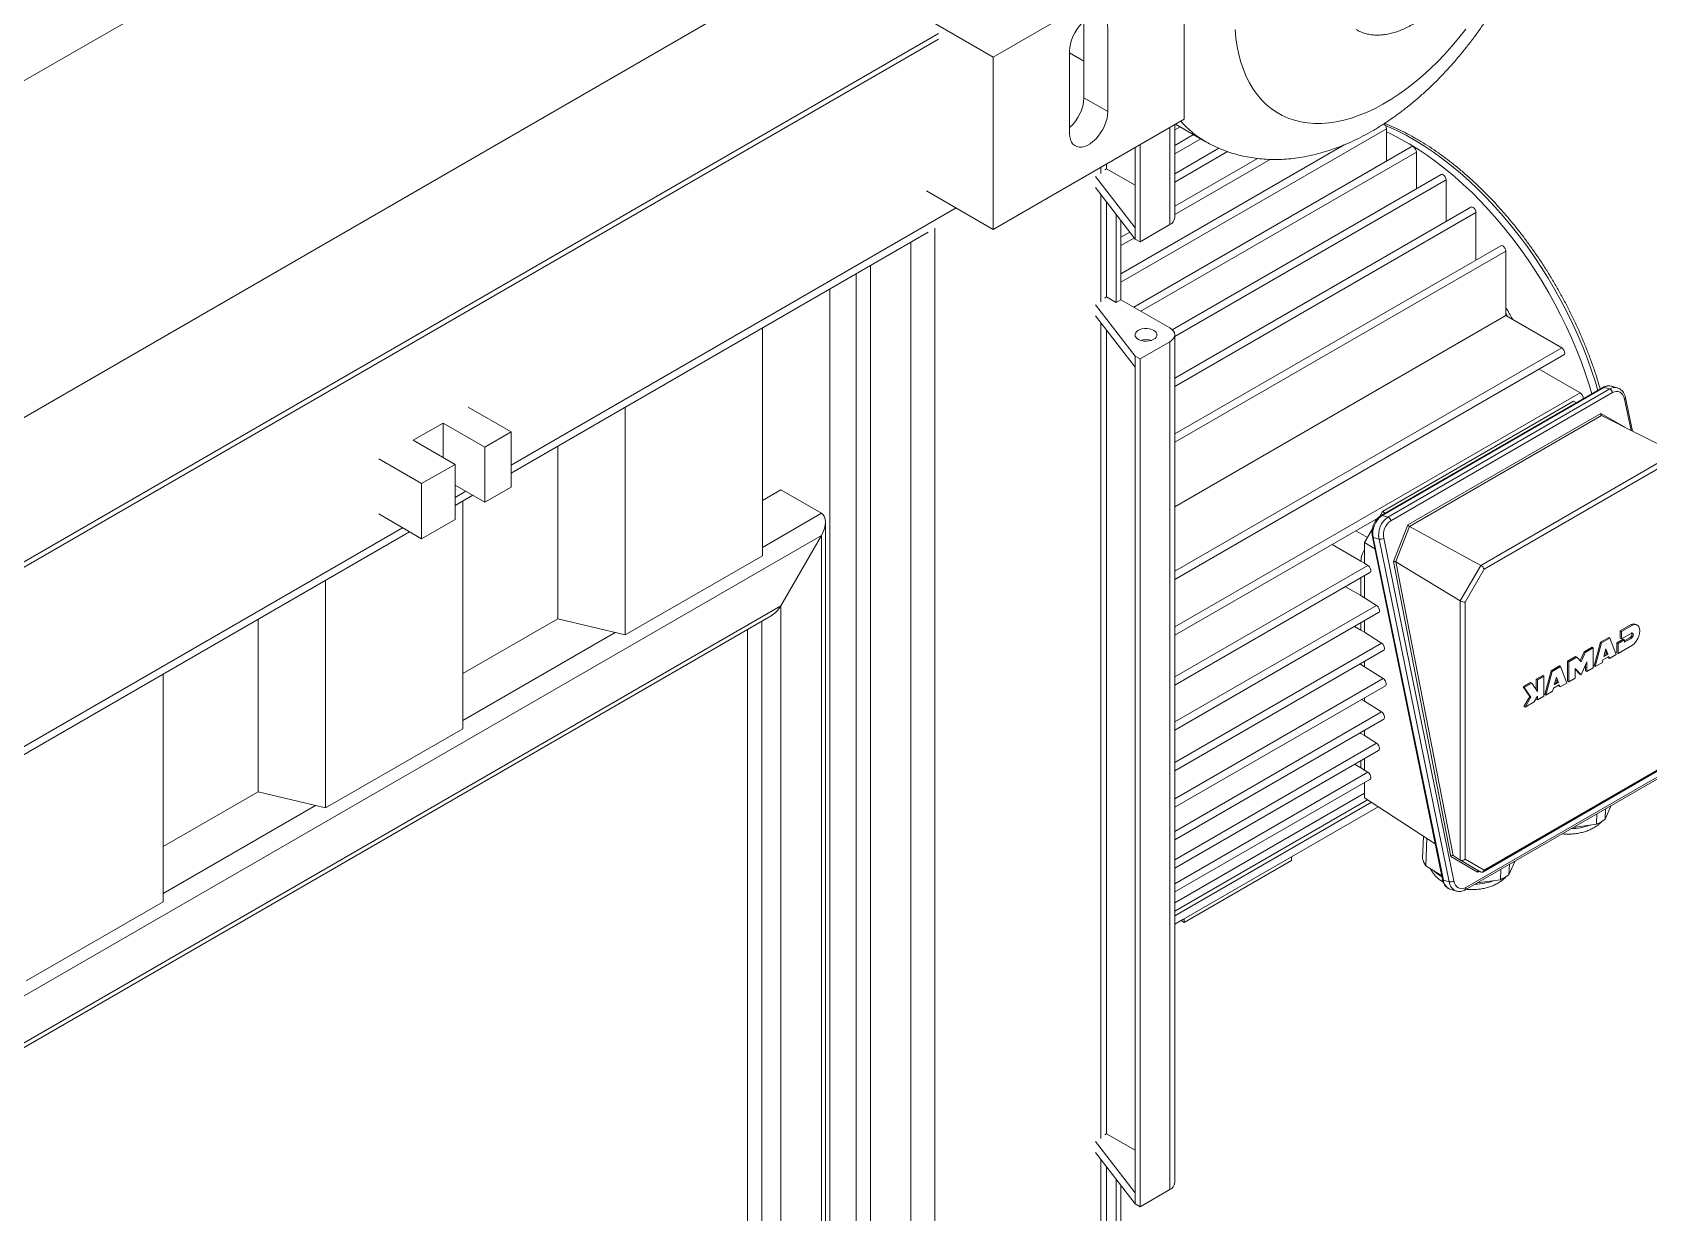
# Model space of a CAD drawing. Header units: millimetres. Extents: x 26816 to 90584, y 11074 to 56542.
# Drawn here: x 48045 to 49002, y 36233 to 36932 of the extents above; entities that cross this region are included whole.
import ezdxf

# ---------------------------------------------------------------- set-up
doc = ezdxf.new("R2010")
doc.units = ezdxf.units.MM
doc.layers.add('MAU_CAM', color=30, linetype='Continuous')
doc.layers.add('MAU_DO', color=1, linetype='Continuous')

msp = doc.modelspace()

# ---------------------------------------------------------------- linework, layer by layer
at = {"layer": 'MAU_CAM', "linetype": 'Continuous', "lineweight": 0}
for p, q in [((48846.96, 36874.93), (48689.63, 36784.1)), ((48724.61, 36876.08), (48721.55, 36874.31)), ((48721.9, 36877.64), (48739.59, 36867.43)), ((48846.96, 36874.93), (48846.96, 36855.82)), ((48821.97, 36865.43), (48689.63, 36789.03)), ((48861.62, 36864.28), (48697.15, 36769.33)), ((48732.62, 36871.45), (48721.55, 36865.06)), ((48736.89, 36868.99), (48721.55, 36860.13)), ((48747.71, 36863.38), (48721.55, 36848.28)), ((48864.64, 36861.09), (48701.42, 36766.87)), ((48752.79, 36861.39), (48721.55, 36843.35)), ((48770.51, 36857.33), (48721.55, 36829.06)), ((48778.05, 36856.75), (48721.55, 36824.13)), ((48864.64, 36861.09), (48864.64, 36839.38)), ((48879.3, 36847.84), (48720.04, 36755.91)), ((48882.31, 36844.66), (48721.55, 36751.85)), ((48882.31, 36844.66), (48882.31, 36820.03)), ((48896.97, 36828.49), (48721.55, 36727.22)), ((48899.99, 36825.31), (48721.55, 36722.3)), ((48899.99, 36825.31), (48899.99, 36797.21)), ((48694.94, 36813.7), (48689.63, 36810.64)), ((48697.58, 36810.3), (48689.63, 36805.71)), ((48914.65, 36805.67), (48721.55, 36694.2)), ((48917.67, 36802.49), (48721.55, 36689.27)), ((48917.67, 36802.49), (48917.67, 36764.26)), ((48917.67, 36764.26), (48721.55, 36651.04)), ((48917.67, 36765.69), (48918.9, 36763.55)), ((48917.67, 36764.26), (48950.77, 36745.15)), ((48950.77, 36745.15), (48721.55, 36612.83)), ((48721.55, 36607.9), (48952.02, 36740.95)), ((48937.36, 36732.48), (48961.7, 36718.43)), ((48975.15, 36721.64), (48843.73, 36645.77)), ((48975.78, 36721.7), (48844.36, 36645.83)), ((48847.78, 36644.91), (48979.2, 36720.78)), ((48979.2, 36720.78), (48975.78, 36721.7)), ((48983.62, 36721.5), (48980.2, 36722.41)), ((48983.62, 36721.5), (48983.81, 36721.44)), ((48961.7, 36718.43), (48721.55, 36579.8)), ((48957.71, 36713.51), (48844.53, 36648.18)), ((48980.93, 36718.63), (48849.51, 36642.76)), ((48957.71, 36713.51), (48959.49, 36712.6)), ((48991.85, 36696.19), (48988.05, 36714.74)), ((48992.68, 36695.77), (48988.64, 36715.51)), ((48859.57, 36640.25), (48973.92, 36706.26)), ((48860.57, 36639.4), (48974.34, 36705.07)), ((48973.92, 36706.26), (48988.54, 36698.03)), ((48974.39, 36705.04), (49018.11, 36682.87)), ((48988.54, 36698.03), (48988.58, 36697.85)), ((48902.79, 36616.29), (49018.11, 36682.87)), ((49019.01, 36680.05), (48904.86, 36614.15)), ((48721.55, 36574.87), (48841.9, 36644.35)), ((48844.53, 36648.18), (48842.75, 36645.09)), ((48847.78, 36644.91), (48844.36, 36645.83)), ((48844.53, 36648.18), (48846.26, 36647.23)), ((48828.85, 36636.82), (48835.69, 36632.87)), ((48838.58, 36637.87), (48833.93, 36629.8)), ((48851.05, 36618.66), (48859.57, 36640.25)), ((48860.63, 36639.37), (48852.4, 36618.54)), ((48860.63, 36639.37), (48902.79, 36616.29)), ((48814.71, 36628.65), (48831.82, 36618.77)), ((48833.93, 36629.8), (48833.93, 36617.54)), ((48833.93, 36629.8), (48840.03, 36626.09)), ((48838.58, 36633.22), (48880.11, 36430.26)), ((48842.54, 36631.89), (48839.12, 36632.8)), ((48839.12, 36632.8), (48880.65, 36429.84)), ((48884.07, 36428.93), (48842.54, 36631.89)), ((48845.32, 36632.34), (48886.85, 36429.38)), ((48835.93, 36616.27), (48721.55, 36550.24)), ((48831.82, 36618.77), (48833.93, 36617.54)), ((48833.93, 36617.54), (48835.93, 36616.27)), ((48885.07, 36443.89), (48851.05, 36618.66)), ((48852.54, 36618.48), (48890.67, 36595.29)), ((48852.54, 36618.48), (48886.42, 36444.46)), ((48890.67, 36595.29), (48902.79, 36616.29)), ((48721.55, 36545.32), (48837.12, 36612.04)), ((48831.82, 36608.98), (48831.82, 36598.36)), ((48833.93, 36610.19), (48833.93, 36597.12)), ((48904.86, 36614.15), (48893.56, 36594.58)), ((48822.63, 36603.67), (48831.82, 36598.36)), ((48831.82, 36598.36), (48833.93, 36597.12)), ((48833.93, 36597.12), (48841.09, 36592.61)), ((48890.67, 36441.71), (48890.67, 36595.29)), ((48841.09, 36592.61), (48721.55, 36523.6)), ((48721.55, 36518.67), (48842.28, 36588.37)), ((48893.56, 36594.58), (48893.56, 36442.35)), ((48828.02, 36580.14), (48831.82, 36577.94)), ((48831.82, 36582.33), (48831.82, 36577.94)), ((48831.82, 36577.94), (48833.93, 36576.71)), ((48833.93, 36583.55), (48833.93, 36576.71)), ((48833.93, 36576.71), (48844.09, 36570.3)), ((48991.98, 36581.32), (48985.44, 36577.55)), ((48985.44, 36577.55), (48985.44, 36573.1)), ((48985.44, 36577.55), (48986.15, 36577.14)), ((48992.69, 36580.91), (48986.15, 36577.14)), ((48986.15, 36577.14), (48986.15, 36572.69)), ((48991.98, 36581.32), (48992.69, 36580.91)), ((48995.52, 36580.87), (48994.82, 36581.28)), ((48844.09, 36570.3), (48721.55, 36499.56)), ((48968.8, 36567.94), (48964.03, 36565.18)), ((48969.51, 36567.53), (48964.74, 36564.78)), ((48968.8, 36567.94), (48969.51, 36567.53)), ((48969.51, 36555.67), (48969.51, 36567.53)), ((48973.7, 36570.77), (48969.96, 36556.75)), ((48974.41, 36570.36), (48970.67, 36556.34)), ((48978.62, 36573.61), (48973.7, 36570.77)), ((48973.7, 36570.77), (48974.41, 36570.36)), ((48979.33, 36573.2), (48974.41, 36570.36)), ((48975.64, 36562.34), (48976.87, 36566.92)), ((48976.87, 36566.92), (48978.09, 36563.75)), ((48978.62, 36573.61), (48979.33, 36573.2)), ((48983.06, 36563.5), (48979.33, 36573.2)), ((48987.29, 36572.68), (48983.52, 36570.51)), ((48983.52, 36570.51), (48983.52, 36564.58)), ((48983.52, 36570.51), (48984.23, 36570.1)), ((48988, 36572.27), (48984.23, 36570.1)), ((48984.23, 36570.1), (48984.23, 36564.17)), ((48984.23, 36564.17), (48992.69, 36569.05)), ((48985.44, 36573.1), (48986.15, 36572.69)), ((48986.15, 36572.69), (48991.84, 36575.98)), ((48987.29, 36572.68), (48988, 36572.27)), ((48991.14, 36573.42), (48988, 36571.61)), ((48991.84, 36573.01), (48988, 36570.79)), ((48988, 36570.79), (48988, 36572.27)), ((48991.14, 36573.42), (48991.84, 36573.01)), ((48721.55, 36494.63), (48845.29, 36566.06)), ((48831.17, 36557.91), (48831.82, 36557.53)), ((48831.82, 36558.29), (48831.82, 36557.53)), ((48831.82, 36557.53), (48833.93, 36556.29)), ((48833.93, 36559.5), (48833.93, 36556.29)), ((48959.04, 36562.3), (48954.27, 36559.55)), ((48954.27, 36559.55), (48954.27, 36547.69)), ((48954.27, 36559.55), (48954.97, 36559.14)), ((48959.74, 36561.89), (48954.97, 36559.14)), ((48954.97, 36559.14), (48954.97, 36547.28)), ((48959.04, 36562.3), (48959.74, 36561.89)), ((48962.24, 36559.22), (48959.74, 36561.89)), ((48964.03, 36565.18), (48961.64, 36559.86)), ((48964.74, 36564.78), (48962.24, 36559.22)), ((48962.24, 36551.47), (48965.66, 36559.09)), ((48964.03, 36565.18), (48964.74, 36564.78)), ((48964.95, 36557.51), (48964.95, 36553.86)), ((48965.66, 36559.09), (48965.66, 36553.45)), ((48970.67, 36556.34), (48974.66, 36558.64)), ((48974.66, 36558.64), (48975.13, 36560.39)), ((48975.13, 36560.39), (48978.61, 36562.4)), ((48978.09, 36563.75), (48975.64, 36562.34)), ((48977.38, 36564.16), (48975.9, 36563.3)), ((48976.64, 36566.08), (48977.38, 36564.16)), ((48977.38, 36564.16), (48978.09, 36563.75)), ((48978.16, 36562.14), (48978.37, 36561.6)), ((48978.37, 36561.6), (48979.07, 36561.19)), ((48978.61, 36562.4), (48979.07, 36561.19)), ((48979.07, 36561.19), (48983.06, 36563.5)), ((48983.52, 36564.58), (48984.23, 36564.17)), ((48845.08, 36549.27), (48721.55, 36477.95)), ((48833.93, 36556.29), (48845.08, 36549.27)), ((48939.55, 36551.05), (48935.7, 36548.83)), ((48935.7, 36548.83), (48935.7, 36542.64)), ((48935.7, 36548.83), (48936.41, 36548.42)), ((48940.26, 36550.64), (48936.41, 36548.42)), ((48936.41, 36548.42), (48936.41, 36541.64)), ((48939.55, 36551.05), (48940.26, 36550.64)), ((48940.26, 36538.78), (48940.26, 36550.64)), ((48944.45, 36553.88), (48940.71, 36539.86)), ((48945.16, 36553.47), (48941.42, 36539.45)), ((48949.37, 36556.72), (48944.45, 36553.88)), ((48944.45, 36553.88), (48945.16, 36553.47)), ((48950.07, 36556.31), (48945.16, 36553.47)), ((48946.39, 36545.45), (48947.61, 36550.04)), ((48948.13, 36547.27), (48946.65, 36546.42)), ((48947.39, 36549.19), (48948.13, 36547.27)), ((48947.61, 36550.04), (48948.84, 36546.86)), ((48948.13, 36547.27), (48948.84, 36546.86)), ((48949.37, 36556.72), (48950.07, 36556.31)), ((48953.81, 36546.61), (48950.07, 36556.31)), ((48954.27, 36547.69), (48954.97, 36547.28)), ((48954.97, 36547.28), (48958.82, 36549.5)), ((48958.82, 36555.14), (48962.24, 36551.47)), ((48958.82, 36549.5), (48958.82, 36555.14)), ((48958.82, 36554.79), (48961.53, 36551.88)), ((48961.53, 36551.88), (48962.24, 36551.47)), ((48964.95, 36553.86), (48965.66, 36553.45)), ((48965.66, 36553.45), (48969.51, 36555.67)), ((48969.96, 36556.75), (48970.67, 36556.34)), ((48721.55, 36473.02), (48846.28, 36545.03)), ((48833.93, 36537.9), (48833.93, 36535.88)), ((48932.31, 36546.87), (48927.87, 36544.31)), ((48927.87, 36544.31), (48931.8, 36538.72)), ((48927.87, 36544.31), (48928.58, 36543.9)), ((48931.8, 36538.72), (48928.34, 36532.72)), ((48933.02, 36546.46), (48928.58, 36543.9)), ((48928.58, 36543.9), (48932.51, 36538.31)), ((48932.51, 36538.31), (48929.04, 36532.31)), ((48931.8, 36538.72), (48932.51, 36538.31)), ((48932.31, 36546.87), (48933.02, 36546.46)), ((48936.41, 36541.64), (48933.02, 36546.46)), ((48934.48, 36535.45), (48936.41, 36538.79)), ((48936.41, 36538.79), (48936.41, 36536.56)), ((48936.41, 36536.56), (48940.26, 36538.78)), ((48940.71, 36539.86), (48941.42, 36539.45)), ((48941.42, 36539.45), (48945.41, 36541.76)), ((48945.41, 36541.76), (48945.87, 36543.51)), ((48945.87, 36543.51), (48949.36, 36545.52)), ((48948.84, 36546.86), (48946.39, 36545.45)), ((48948.91, 36545.26), (48949.11, 36544.71)), ((48949.11, 36544.71), (48949.82, 36544.31)), ((48949.36, 36545.52), (48949.82, 36544.31)), ((48949.82, 36544.31), (48953.81, 36546.61)), ((48844.09, 36529.47), (48721.55, 36458.73)), ((48832.2, 36536.9), (48833.93, 36535.88)), ((48833.93, 36535.88), (48844.09, 36529.47)), ((48928.34, 36532.72), (48929.04, 36532.31)), ((48929.04, 36532.31), (48934.48, 36535.45)), ((48935.7, 36537.56), (48935.7, 36536.97)), ((48935.7, 36536.97), (48936.41, 36536.56)), ((48721.55, 36453.8), (48845.29, 36525.24)), ((48833.93, 36518.68), (48833.93, 36515.47)), ((48841.09, 36510.96), (48721.55, 36441.95)), ((48831.17, 36517.08), (48831.82, 36516.7)), ((48831.82, 36517.46), (48831.82, 36516.7)), ((48831.82, 36516.7), (48833.93, 36515.47)), ((48833.93, 36515.47), (48841.09, 36510.96)), ((48721.55, 36437.02), (48842.28, 36506.72)), ((48831.82, 36500.68), (48831.82, 36496.29)), ((48833.93, 36501.89), (48833.93, 36495.05)), ((48893.6, 36424.12), (49025.02, 36499.99)), ((48893.97, 36425.49), (49025.39, 36501.35)), ((48904.03, 36434.67), (49019.01, 36501.05)), ((48904.86, 36435.83), (49019.01, 36501.73)), ((48835.93, 36493.79), (48721.55, 36427.76)), ((48828.02, 36498.48), (48831.82, 36496.29)), ((48831.82, 36496.29), (48833.93, 36495.05)), ((48833.93, 36495.05), (48835.93, 36493.79)), ((48721.55, 36422.83), (48837.12, 36489.55)), ((48833.93, 36481.36), (48721.55, 36416.49)), ((48833.84, 36487.66), (48833.88, 36487.64)), ((48833.86, 36487.65), (48833.93, 36487.61)), ((48833.93, 36487.71), (48833.93, 36478.7)), ((48721.55, 36411.56), (48835.77, 36477.5)), ((48838.1, 36475.98), (48721.55, 36408.69)), ((48721.55, 36403.76), (48842.11, 36473.36)), ((48790.74, 36443.7), (48842.12, 36473.36)), ((48833.93, 36478.7), (48875.78, 36451.42)), ((48976.43, 36465.9), (48980.11, 36474.06)), ((48976.67, 36472.08), (48976.43, 36465.9)), ((48957.66, 36461.1), (48971.35, 36462.97)), ((48971.35, 36462.97), (48971.59, 36469.14)), ((48868.35, 36442.58), (48868.87, 36455.93)), ((48870.84, 36454.64), (48870.21, 36438.35)), ((48790.74, 36441.54), (48790.74, 36443.71)), ((48900.81, 36434.57), (48885.07, 36443.89)), ((48886.54, 36444.4), (48890.67, 36441.71)), ((48893.56, 36442.35), (48904.86, 36435.83)), ((48727.1, 36404.8), (48790.74, 36441.54)), ((48870.21, 36438.35), (48879.67, 36432.41)), ((48890.73, 36441.68), (48902.86, 36434.67)), ((48901.92, 36435.21), (48900.81, 36434.57)), ((48914.43, 36430.11), (48914.67, 36436.28)), ((48919.51, 36433.04), (48923.19, 36441.2)), ((48919.75, 36439.22), (48919.51, 36433.04)), ((48884.07, 36428.93), (48880.65, 36429.84)), ((48885.14, 36424.26), (48888.55, 36423.35)), ((48888.55, 36423.35), (48888.35, 36423.4)), ((48900.74, 36428.24), (48914.43, 36430.11)), ((48721.55, 36403.76), (48726.23, 36406.46)), ((48727.1, 36404.8), (48725.23, 36405.88)), ((48726.31, 36406.51), (48726.23, 36406.46)), ((48727.1, 36406.97), (48727.1, 36404.8))]:
    msp.add_line(p, q, dxfattribs=at)
at = {"layer": 'MAU_CAM', "linetype": 'Continuous', "lineweight": 0, "flags": 128}
for points in [[(48757.22, 36933.62), (48757.72, 36928.5), (48758.46, 36923.57), (48759.45, 36918.83), (48760.67, 36914.29), (48762.14, 36909.98), (48763.84, 36905.89), (48765.77, 36902.05), (48767.92, 36898.46), (48770.29, 36895.14), (48772.87, 36892.09), (48775.65, 36889.32), (48778.64, 36886.84), (48781.8, 36884.65), (48785.15, 36882.77), (48788.67, 36881.2), (48792.35, 36879.93), (48796.17, 36878.98), (48800.14, 36878.35), (48804.23, 36878.04), (48808.44, 36878.05), (48812.76, 36878.38), (48817.17, 36879.03), (48821.66, 36880), (48826.21, 36881.28), (48830.83, 36882.88), (48835.48, 36884.78), (48840.16, 36886.98), (48844.86, 36889.48), (48849.57, 36892.26), (48854.26, 36895.33), (48858.93, 36898.67), (48863.56, 36902.28), (48868.15, 36906.13), (48872.67, 36910.23), (48877.12, 36914.56), (48881.49, 36919.11), (48885.75, 36923.86), (48889.91, 36928.81), (48893.94, 36933.93)], [(48846.26, 36876.95), (48847.76, 36876.32), (48853.15, 36873.85), (48858.55, 36871.09), (48863.97, 36868.04), (48869.38, 36864.7), (48874.78, 36861.08), (48880.15, 36857.19), (48885.49, 36853.04), (48890.77, 36848.64), (48896, 36843.99), (48901.16, 36839.11), (48906.24, 36834), (48911.22, 36828.68), (48916.1, 36823.16), (48920.87, 36817.44), (48925.52, 36811.55), (48930.04, 36805.49), (48934.41, 36799.28), (48938.63, 36792.93), (48942.7, 36786.45), (48946.59, 36779.85), (48950.31, 36773.16), (48953.84, 36766.38), (48957.19, 36759.53), (48960.33, 36752.63), (48963.27, 36745.68), (48965.99, 36738.7), (48968.5, 36731.71), (48970.78, 36724.72), (48972.22, 36719.95)], [(48846.96, 36873.07), (48849.62, 36871.82), (48855.03, 36869.05), (48860.44, 36866), (48865.85, 36862.66), (48871.25, 36859.04), (48876.62, 36855.15), (48881.96, 36851), (48887.25, 36846.6), (48892.47, 36841.95), (48897.63, 36837.07), (48902.71, 36831.96), (48907.69, 36826.64), (48912.58, 36821.12), (48917.35, 36815.41), (48922, 36809.51), (48926.51, 36803.46), (48930.88, 36797.24), (48935.11, 36790.89), (48939.17, 36784.41), (48943.06, 36777.82), (48946.78, 36771.12), (48950.32, 36764.35), (48953.66, 36757.5), (48956.8, 36750.59), (48959.74, 36743.64), (48962.46, 36736.66), (48964.97, 36729.67), (48967.26, 36722.68), (48968.69, 36717.91)], [(48861.62, 36864.28), (48862.19, 36864.39), (48862.87, 36864.15), (48863.54, 36863.61), (48864.12, 36862.84), (48864.5, 36861.95), (48864.64, 36861.09)], [(48879.3, 36847.84), (48879.87, 36847.95), (48880.55, 36847.72), (48881.22, 36847.17), (48881.8, 36846.4), (48882.18, 36845.52), (48882.31, 36844.66)], [(48896.97, 36828.49), (48897.55, 36828.61), (48898.22, 36828.37), (48898.9, 36827.83), (48899.47, 36827.05), (48899.86, 36826.17), (48899.99, 36825.31)], [(48914.65, 36805.67), (48915.22, 36805.79), (48915.9, 36805.55), (48916.58, 36805), (48917.15, 36804.23), (48917.53, 36803.35), (48917.67, 36802.49)], [(48950.77, 36745.15), (48951.45, 36744.61), (48952.02, 36743.83), (48952.4, 36742.95), (48952.54, 36742.09), (48952.4, 36741.39), (48952.02, 36740.95), (48952.02, 36740.95)], [(48988.05, 36714.74), (48987.66, 36716.07), (48987.06, 36717.23), (48986.28, 36718.16), (48985.36, 36718.84), (48984.32, 36719.24), (48983.21, 36719.33), (48982.06, 36719.13), (48980.93, 36718.63)], [(48988.05, 36714.74), (48988.3, 36714.91), (48988.49, 36715.08), (48988.61, 36715.25), (48988.65, 36715.42), (48988.64, 36715.51)], [(48992.04, 36576.47), (48992.04, 36576.47), (48992.32, 36576.15), (48992.42, 36575.64), (48992.32, 36575.02), (48992.04, 36574.38), (48991.63, 36573.82), (48991.14, 36573.42)], [(48991.84, 36575.98), (48992.34, 36576.15), (48992.75, 36576.07), (48993.03, 36575.75), (48993.13, 36575.24), (48993.03, 36574.61), (48992.75, 36573.97), (48992.34, 36573.41), (48991.84, 36573.01)], [(48992.69, 36569.05), (48993.86, 36570.12), (48994.92, 36571.42), (48995.81, 36572.9), (48996.49, 36574.46), (48996.91, 36576.02), (48997.05, 36577.5), (48996.91, 36578.81), (48996.49, 36579.89), (48995.81, 36580.68), (48994.92, 36581.12), (48993.86, 36581.2), (48992.69, 36580.91)], [(48886.85, 36429.38), (48887.24, 36428.04), (48887.84, 36426.89), (48888.61, 36425.95), (48889.54, 36425.27), (48890.58, 36424.88), (48891.69, 36424.78), (48892.84, 36424.99), (48893.97, 36425.49)]]:
    msp.add_lwpolyline(points, dxfattribs=at)
at = {"layer": 'MAU_CAM', "linetype": 'Continuous', "lineweight": 0}
for centre, radius, start, end in [((48767.66, 36915.77), 55.9, 220.44924, 239.84117), ((48843.07, 36874.74), 3.89, 2.81205, 53.59979), ((48975.53, 36720.92), 0.813, 72.07165, 118.14028), ((48978.83, 36716.88), 5.7, 76.096, 122.31072), ((48982.25, 36715.96), 5.7, 76.096, 122.31072), ((48978.1, 36718.12), 2.88, 10.08425, 67.50489), ((48959.93, 36715.4), 3.51, 351.08563, 59.80978), ((48851.56, 36635.36), 12.7, 124.53424, 191.63069), ((48854.98, 36634.45), 12.7, 124.53424, 191.63069), ((48844.11, 36645.06), 0.813, 72.07318, 118.1082), ((48846.68, 36642.26), 2.88, 10.08425, 67.50489), ((48855.27, 36634.39), 10.16, 124.53424, 191.63069), ((48846.42, 36618.23), 14.61, 148.79977, 177.86822), ((48839.18, 36633.45), 0.644, 200.55332, 264.82787), ((48843.3, 36635.97), 4.15, 259.36566, 299.042), ((48993.36, 36578.43), 3.2, 62.84842, 115.4106), ((48955.19, 36496.71), 36.42, 271.69759, 289.87856), ((48961, 36486.77), 25.96, 293.50555, 306.48907), ((48880.73, 36445.49), 12.72, 193.24511, 214.16584), ((48890.05, 36450.17), 21.05, 225.51027, 240.84122), ((48904.08, 36453.91), 25.96, 293.50555, 306.48907), ((48880.71, 36430.48), 0.644, 200.55332, 264.82787), ((48887.33, 36430.62), 6.72, 186.62849, 250.96203), ((48884.83, 36433), 4.15, 259.36566, 299.042), ((48890.91, 36429.81), 6.9, 187.40425, 248.25567), ((48892.84, 36425.06), 1.21, 309.24504, 20.71644), ((48898.27, 36463.85), 36.42, 271.69759, 289.87856)]:
    msp.add_arc(centre, radius, start, end, dxfattribs=at)
for centre, major_axis, ratio, start_param, end_param in [((48974.6, 36706.08), (-0.01, 1.08), 0.640367, 1.397206, 2.749836), ((48975.5, 36705.57), (1.32, 0.29), 0.434906, 3.552571, 3.629563), ((48860.25, 36640.06), (0.796, -0.686), 0.368033, 4.061191, 5.413821), ((48859.73, 36638.74), (1.12, 0.39), 0.561378, 0.470502, 0.547494), ((48835.93, 36614.23), (-1.17, 2.21), 0.551669, 3.161586, 5.517862), ((48851.73, 36618.48), (1.04, -0.1), 0.154661, 0.874916, 2.304539), ((48851.98, 36617.17), (0.47, 1.36), 0.557746, 6.162353, 6.345673), ((48903.44, 36614.97), (-1.46, 1.46), 0.317888, 3.842091, 5.456521), ((48892.14, 36595.4), (1.99, -0.53), 0.317765, 3.968298, 5.582727), ((48841.09, 36590.57), (-1.17, 2.21), 0.551669, 3.161586, 5.517862), ((48844.09, 36568.26), (-1.17, 2.21), 0.551669, 3.161586, 5.517862), ((48845.08, 36547.22), (-1.17, 2.21), 0.551669, 3.161586, 5.517862), ((48844.09, 36527.43), (-1.17, 2.21), 0.551669, 3.161586, 5.517862), ((48841.09, 36508.91), (-1.17, 2.21), 0.551669, 3.161586, 5.517862), ((48835.93, 36491.75), (-1.17, 2.21), 0.551669, 3.161586, 5.517862), ((48885.75, 36443.71), (0.868, 0.612), 0.565051, 0.398176, 2.011118), ((48886.64, 36443.18), (-0.41, 1.29), 0.433978, 5.795261, 5.980029), ((48892.14, 36443.17), (1.85, 1.07), 0.7174, 3.490716, 5.105146), ((48901.49, 36434.38), (0.01, 1.09), 0.639123, 0.020615, 1.405056), ((48903.44, 36436.65), (0, 2.13), 0.717434, 2.705358, 4.319788)]:
    msp.add_ellipse(centre, major_axis=major_axis, ratio=ratio, start_param=start_param, end_param=end_param, dxfattribs=at)
for points, knots in [([(48739.58, 36867.45), (48739.7, 36867.37), (48741.22, 36866.43), (48744.31, 36864.88), (48748.82, 36862.82), (48753.48, 36861.07), (48758.25, 36859.61), (48763.12, 36858.44), (48768.1, 36857.56), (48773.18, 36856.97), (48778.34, 36856.68), (48783.58, 36856.7), (48788.91, 36857.01), (48794.3, 36857.63), (48799.75, 36858.56), (48805.26, 36859.8), (48810.81, 36861.35), (48816.39, 36863.21), (48821.98, 36865.38), (48827.57, 36867.85), (48833.14, 36870.62), (48838.69, 36873.67), (48844.18, 36877), (48849.62, 36880.6), (48854.98, 36884.45), (48860.26, 36888.54), (48865.45, 36892.85), (48870.53, 36897.39), (48875.5, 36902.13), (48880.36, 36907.07), (48885.09, 36912.19), (48889.69, 36917.48), (48894.15, 36922.94), (48898.48, 36928.55), (48902.65, 36934.31), (48906.66, 36940.2), (48910.52, 36946.2), (48914.21, 36952.33), (48917.72, 36958.55), (48921.06, 36964.87), (48924.21, 36971.26), (48927.17, 36977.73), (48929.93, 36984.26), (48932.5, 36990.84), (48934.85, 36997.46), (48936.99, 37004.11), (48938.91, 37010.78), (48940.61, 37017.47), (48942.05, 37024.14), (48942.98, 37028.9), (48943.35, 37031.42), (48943.39, 37031.72)], [0, 0, 0, 0, 0.0016037, 0.0205182, 0.0394131, 0.0583227, 0.0772862, 0.0963423, 0.1155283, 0.1348797, 0.1544291, 0.1742051, 0.194231, 0.2145231, 0.2350895, 0.2559288, 0.2770296, 0.2983709, 0.3199233, 0.3416516, 0.3635174, 0.3854825, 0.4075111, 0.4295721, 0.4516344, 0.4736783, 0.4956912, 0.5176651, 0.5395956, 0.5614815, 0.5833238, 0.6051251, 0.6268894, 0.6486215, 0.6703271, 0.6920121, 0.7136828, 0.7353456, 0.7570073, 0.7786737, 0.8003503, 0.8220437, 0.8437608, 0.8655082, 0.8872923, 0.9091194, 0.9309952, 0.9529245, 0.9749113, 0.996958, 1, 1, 1, 1]), ([(48828.91, 36933.68), (48829.45, 36933.37), (48830.79, 36932.61), (48833.1, 36931.72), (48835.78, 36930.96), (48838.58, 36930.51), (48841.48, 36930.34), (48844.47, 36930.47), (48847.54, 36930.89), (48850.68, 36931.61), (48853.87, 36932.63), (48857.08, 36933.94), (48860.3, 36935.53), (48863.51, 36937.4), (48866.69, 36939.52), (48869.82, 36941.89), (48872.88, 36944.48), (48875.86, 36947.29), (48878.75, 36950.3), (48881.53, 36953.49), (48884.2, 36956.84), (48886.73, 36960.33), (48889.11, 36963.96), (48891.34, 36967.69), (48893.41, 36971.52), (48895.3, 36975.42), (48897, 36979.38), (48898.5, 36983.37), (48899.8, 36987.37), (48900.89, 36991.37), (48901.76, 36995.35), (48902.4, 36999.29), (48902.8, 37003.09), (48902.94, 37005.89), (48902.95, 37007.4), (48902.95, 37007.73)], [0, 0, 0, 0, 0.019864, 0.049091, 0.078373, 0.107862, 0.137681, 0.16791, 0.198579, 0.229663, 0.261098, 0.292795, 0.324663, 0.356622, 0.388608, 0.420572, 0.452497, 0.484374, 0.516201, 0.547982, 0.579726, 0.611439, 0.643133, 0.674817, 0.706501, 0.738194, 0.769906, 0.801647, 0.833428, 0.865259, 0.89715, 0.929107, 0.961136, 0.991503, 1, 1, 1, 1]), ([(48973.59, 36720.74), (48973.19, 36722.15), (48972.15, 36725.76), (48970.26, 36731.6), (48967.93, 36738.24), (48965.39, 36744.87), (48962.67, 36751.48), (48959.75, 36758.05), (48956.66, 36764.57), (48953.39, 36771.03), (48949.94, 36777.42), (48946.34, 36783.72), (48942.57, 36789.93), (48938.66, 36796.03), (48934.6, 36802.01), (48930.41, 36807.86), (48926.09, 36813.56), (48921.65, 36819.12), (48917.1, 36824.51), (48912.45, 36829.74), (48907.7, 36834.77), (48902.87, 36839.62), (48897.96, 36844.26), (48892.98, 36848.7), (48887.94, 36852.92), (48882.85, 36856.91), (48877.72, 36860.66), (48872.56, 36864.17), (48868.19, 36866.93), (48864.62, 36869.03), (48861.06, 36871.04), (48856.68, 36873.35), (48851.49, 36875.79), (48847.86, 36877.38), (48845.98, 36878.07), (48845.81, 36878.13)], [0, 0, 0, 0, 0.020715, 0.053177, 0.085633, 0.118082, 0.150527, 0.182968, 0.215406, 0.247841, 0.280274, 0.312707, 0.34514, 0.377574, 0.41001, 0.442448, 0.474889, 0.507335, 0.539785, 0.572242, 0.604705, 0.637176, 0.669655, 0.702143, 0.734641, 0.767148, 0.799665, 0.832191, 0.864727, 0.882029, 0.899191, 0.931738, 0.964292, 0.996845, 1, 1, 1, 1]), ([(48921.78, 36761.89), (48921.71, 36762.02), (48920.44, 36764.35), (48919.07, 36766.73), (48917.71, 36768.94), (48917.67, 36769.01)], [0, 0, 0, 0, 0.052376, 0.969316, 1, 1, 1, 1]), ([(48980.31, 36722.35), (48980.18, 36722.4), (48979.62, 36722.6), (48978.55, 36722.66), (48977.16, 36722.5), (48976.02, 36722.11), (48975.37, 36721.76), (48975.15, 36721.64)], [0, 0, 0, 0, 0.078211, 0.339775, 0.600072, 0.863114, 1, 1, 1, 1]), ([(48988.64, 36715.51), (48988.57, 36715.81), (48988.38, 36716.66), (48987.85, 36717.96), (48987, 36719.3), (48985.93, 36720.37), (48984.85, 36721.09), (48984.12, 36721.31), (48983.84, 36721.39)], [0, 0, 0, 0, 0.108929, 0.306405, 0.503692, 0.697754, 0.886624, 1, 1, 1, 1]), ([(48843.73, 36645.77), (48843.47, 36645.61), (48842.78, 36645.18), (48841.73, 36644.26), (48840.66, 36642.97), (48839.76, 36641.48), (48839.05, 36639.84), (48838.57, 36638.11), (48838.34, 36636.34), (48838.33, 36634.68), (48838.5, 36633.67), (48838.58, 36633.22)], [0, 0, 0, 0, 0.06803, 0.185378, 0.303776, 0.423115, 0.542741, 0.662542, 0.782645, 0.903189, 1, 1, 1, 1]), ([(48951.02, 36457.27), (48951.27, 36457.24), (48952.44, 36457.1), (48954.59, 36457.07), (48957.42, 36457.18), (48960.22, 36457.53), (48962.96, 36458.1), (48965.61, 36458.91), (48968.13, 36459.95), (48970.49, 36461.22), (48972.56, 36462.69), (48974.03, 36463.95), (48974.71, 36464.76), (48974.9, 36464.99)], [0, 0, 0, 0, 0.0269, 0.129981, 0.233275, 0.336978, 0.441374, 0.546702, 0.653082, 0.760372, 0.8677, 0.962732, 1, 1, 1, 1]), ([(48873.08, 36436.54), (48873.15, 36436.38), (48873.51, 36435.56), (48874.42, 36434.19), (48875.82, 36432.43), (48877.52, 36430.82), (48879.12, 36429.54), (48880.22, 36428.89), (48880.61, 36428.66)], [0, 0, 0, 0, 0.0484202, 0.2481016, 0.4531516, 0.6646647, 0.8827008, 1, 1, 1, 1]), ([(48880.11, 36430.26), (48880.18, 36429.95), (48880.38, 36429.1), (48880.9, 36427.8), (48881.75, 36426.46), (48882.83, 36425.39), (48883.93, 36424.65), (48884.71, 36424.42), (48885.03, 36424.33)], [0, 0, 0, 0, 0.107182, 0.301491, 0.495613, 0.686563, 0.872403, 1, 1, 1, 1]), ([(48888.33, 36423.45), (48888.49, 36423.39), (48889.09, 36423.17), (48890.2, 36423.1), (48891.59, 36423.26), (48892.73, 36423.65), (48893.38, 36424), (48893.6, 36424.12)], [0, 0, 0, 0, 0.0995, 0.355023, 0.609308, 0.866276, 1, 1, 1, 1]), ([(48894.1, 36424.41), (48894.34, 36424.38), (48895.52, 36424.24), (48897.67, 36424.21), (48900.5, 36424.32), (48903.3, 36424.67), (48906.04, 36425.24), (48908.68, 36426.05), (48911.21, 36427.09), (48913.57, 36428.36), (48915.63, 36429.83), (48917.11, 36431.09), (48917.78, 36431.9), (48917.98, 36432.13)], [0, 0, 0, 0, 0.0269004, 0.1299813, 0.233275, 0.3369784, 0.4413736, 0.5467017, 0.6530823, 0.7603723, 0.8676995, 0.9627315, 1, 1, 1, 1])]:
    msp.add_open_spline(points, degree=3, knots=knots, dxfattribs=at)
at = {"layer": 'MAU_DO', "linetype": 'Continuous', "lineweight": 0}
for p, q in [((46752.15, 36160.18), (48384.16, 37102.31)), ((48486.69, 36990.88), (48613.97, 36917.4)), ((48613.97, 36917.4), (48727.1, 36982.71)), ((48727.1, 36982.71), (48727.1, 36880.65)), ((47014.03, 36111.87), (48507.44, 36974)), ((47088.03, 36069.15), (48581.44, 36931.28)), ((48667.71, 36938.62), (48667.71, 36893.31)), ((48681.85, 36885.14), (48681.85, 36934.13)), ((47090.86, 36067.52), (48581.44, 36928.01)), ((48659.22, 36921.07), (48659.22, 36872.08)), ((48613.97, 36917.4), (48613.97, 36815.33)), ((48667.71, 36914.94), (48659.22, 36919.84)), ((48667.71, 36893.31), (48681.85, 36885.14)), ((48613.97, 36815.33), (48727.1, 36880.65)), ((48718.62, 36875.75), (48718.62, 36818.18)), ((48721.55, 36822.26), (48721.55, 36877.44)), ((48698.11, 36863.91), (48698.11, 36809.61)), ((48700.94, 36865.54), (48700.94, 36807.98)), ((48681.14, 36854.11), (48681.14, 36851.25)), ((48698.11, 36816.14), (48674.51, 36846.6)), ((48677.61, 36852.07), (48677.61, 36848.39)), ((48679.98, 36850.58), (48681.14, 36851.25)), ((48681.14, 36851.25), (48698.11, 36841.45)), ((48574.37, 36838.19), (48613.97, 36815.33)), ((48698.11, 36809.61), (48674.51, 36840.07)), ((48677.61, 36836.07), (48677.61, 36772.45)), ((48328.3, 36675.72), (48592.05, 36827.99)), ((48681.14, 36831.51), (48681.14, 36775.31)), ((48579.32, 36816.01), (48579.32, 34931.98)), ((48686.8, 36772.04), (48686.8, 36824.21)), ((48689.63, 36773.68), (48689.63, 36820.56)), ((48698.11, 36816.14), (48698.11, 36809.61)), ((48718.62, 36818.18), (48700.94, 36807.98)), ((48328.3, 36670.99), (48575.31, 36813.59)), ((48565.18, 36807.74), (48565.18, 34974.4)), ((48700.94, 36807.98), (48698.11, 36809.61)), ((48532.65, 36788.96), (48532.65, 34988.32)), ((48541.13, 36793.86), (48541.13, 34988.32)), ((48517.09, 36779.98), (48517.09, 34979.34)), ((48698.11, 36740.2), (48674.51, 36770.66)), ((48679.98, 36774.64), (48681.14, 36775.31)), ((48681.14, 36775.31), (48686.8, 36772.04)), ((48689.63, 36773.68), (48686.8, 36772.04)), ((48718.62, 36756.94), (48689.63, 36773.68)), ((48698.11, 36733.67), (48674.51, 36764.13)), ((48677.61, 36760.13), (48677.61, 36276.81)), ((48477.14, 36756.92), (48477.14, 36622.02)), ((48681.14, 36755.57), (48681.14, 36279.67)), ((48718.62, 36748.78), (48700.94, 36738.57)), ((48718.62, 36748.78), (48718.62, 36246.6)), ((48721.55, 36250.68), (48721.55, 36752.86)), ((48698.11, 36740.2), (48700.94, 36738.57)), ((48698.11, 36740.2), (48698.11, 36733.67)), ((48698.11, 36733.67), (48698.11, 36244.56)), ((48700.94, 36738.57), (48700.94, 36236.4)), ((48287.99, 36700.63), (48270.31, 36690.43)), ((48287.99, 36700.63), (48312.74, 36686.35)), ((48287.99, 36680.22), (48287.99, 36700.63)), ((48328.3, 36695.33), (48302.84, 36710.02)), ((48395.82, 36709.97), (48395.82, 36575.08)), ((48328.3, 36695.33), (48312.74, 36686.35)), ((48328.3, 36662.66), (48328.3, 36695.33)), ((48270.31, 36690.43), (48295.06, 36676.14)), ((48312.74, 36653.68), (48312.74, 36686.35)), ((48355.87, 36686.91), (48355.87, 36584.67)), ((48275.26, 36664.71), (48249.81, 36679.41)), ((48295.06, 36676.14), (48275.26, 36664.71)), ((48295.06, 36676.14), (48295.06, 36643.48)), ((48275.26, 36664.71), (48275.26, 36632.05)), ((48295.06, 36663.89), (48312.74, 36653.68)), ((48312.74, 36653.68), (48328.3, 36662.66)), ((48295.06, 36656.54), (48301.43, 36660.21)), ((48295.06, 36651.8), (48305.53, 36657.85)), ((48299.66, 36654.46), (48299.66, 36519.56)), ((48488.1, 36661), (48477.14, 36654.68)), ((48488.1, 36661), (48512.14, 36647.13)), ((48275.26, 36632.05), (48249.81, 36646.74)), ((48275.26, 36632.05), (48295.06, 36643.48)), ((48477.14, 36626.92), (48512.14, 36647.13)), ((47123.39, 35832.35), (48512.14, 36634.06)), ((47995.96, 36483.87), (48263.95, 36638.58)), ((47995.96, 36479.13), (48268.05, 36636.21)), ((48512.14, 36634.06), (48488.1, 36592.42)), ((48512.14, 36634.06), (48512.14, 35830.59)), ((48514.49, 35829.23), (48514.49, 36641.95)), ((48477.14, 36622.02), (48395.82, 36575.08)), ((48218.34, 36607.51), (48218.34, 36472.62)), ((47147.43, 35818.47), (48488.1, 36592.42)), ((47149.77, 35817.11), (48482.44, 36586.45)), ((48488.1, 36592.42), (48488.1, 35844.47)), ((48178.39, 36584.45), (48178.39, 36482.21)), ((48355.87, 36584.67), (48299.66, 36552.22)), ((48299.66, 36524.46), (48389.83, 36576.52)), ((48395.82, 36575.08), (48355.87, 36584.67)), ((48468.3, 36578.28), (48468.3, 35855.9)), ((48476.79, 36583.18), (48476.79, 35851)), ((48122.17, 36552), (48122.17, 36417.1)), ((48299.66, 36519.56), (48218.34, 36472.62)), ((48178.39, 36482.21), (48122.17, 36449.76)), ((48218.34, 36472.62), (48178.39, 36482.21)), ((48122.17, 36422), (48212.35, 36474.06)), ((48122.17, 36417.1), (48040.86, 36370.16)), ((48679.98, 36279), (48681.14, 36279.67)), ((48681.14, 36279.67), (48698.11, 36269.87)), ((48698.11, 36244.56), (48674.51, 36275.02)), ((48698.11, 36238.03), (48674.51, 36268.49)), ((48677.61, 36264.49), (48677.61, 36200.87)), ((48681.14, 36259.93), (48681.14, 36203.73)), ((48686.8, 36200.46), (48686.8, 36252.63)), ((48689.63, 36202.1), (48689.63, 36248.98)), ((48698.11, 36244.56), (48698.11, 36238.03)), ((48718.62, 36246.6), (48700.94, 36236.4)), ((48700.94, 36236.4), (48698.11, 36238.03))]:
    msp.add_line(p, q, dxfattribs=at)
at = {"layer": 'MAU_DO', "linetype": 'Continuous', "lineweight": 0, "flags": 128}
for points in [[(48681.85, 36934.13), (48681.72, 36936.01), (48681.35, 36937.69), (48680.73, 36939.16), (48679.88, 36940.36), (48678.83, 36941.28), (48677.59, 36941.89), (48676.19, 36942.18), (48674.67, 36942.15), (48673.05, 36941.79), (48671.38, 36941.12), (48669.69, 36940.14), (48668.02, 36938.89), (48666.4, 36937.38), (48664.88, 36935.65), (48663.48, 36933.74), (48662.24, 36931.7), (48661.19, 36929.57), (48660.34, 36927.39), (48659.72, 36925.21), (48659.35, 36923.09), (48659.22, 36921.07)], [(48659.22, 36872.08), (48659.35, 36870.2), (48659.72, 36868.52), (48660.34, 36867.06), (48661.19, 36865.85), (48662.24, 36864.94), (48663.48, 36864.32), (48664.88, 36864.03), (48666.4, 36864.06), (48668.02, 36864.42), (48669.69, 36865.09), (48671.38, 36866.07), (48673.05, 36867.33), (48674.67, 36868.83), (48676.19, 36870.56), (48677.59, 36872.47), (48678.83, 36874.51), (48679.88, 36876.65), (48680.73, 36878.83), (48681.35, 36881), (48681.72, 36883.12), (48681.85, 36885.14)], [(48709.07, 36755.51), (48710.01, 36754.83), (48710.65, 36754.04), (48710.95, 36753.18), (48710.91, 36752.31), (48710.52, 36751.47), (48709.8, 36750.71), (48708.8, 36750.05), (48707.56, 36749.55), (48706.16, 36749.23), (48704.67, 36749.11), (48703.16, 36749.18), (48701.73, 36749.46), (48700.44, 36749.91), (48699.38, 36750.53), (48698.59, 36751.27), (48698.11, 36752.1), (48697.98, 36752.97), (48698.2, 36753.83), (48698.75, 36754.64), (48699.62, 36755.35), (48700.75, 36755.93), (48702.08, 36756.34), (48703.53, 36756.57), (48705.04, 36756.6), (48706.52, 36756.42), (48707.89, 36756.05), (48709.07, 36755.51)], [(48718.62, 36748.78), (48719.86, 36749.65), (48720.79, 36750.65), (48721.36, 36751.73), (48721.55, 36752.86), (48721.36, 36753.98), (48720.79, 36755.07), (48719.86, 36756.06), (48718.62, 36756.94)]]:
    msp.add_lwpolyline(points, dxfattribs=at)
at = {"layer": 'MAU_DO', "linetype": 'Continuous', "lineweight": 0}
for centre, radius, start, end in [((48642.68, 36894.58), 25.06, 311.31054, 357.0782), ((48700.21, 36828.8), 2.23, 160.00139, 199.99861), ((48716.54, 36822.76), 5.03, 294.37466, 354.3052), ((48704.48, 36739.46), 10.62, 72.46985, 107.53015), ((48700.21, 36257.22), 2.23, 160.00139, 199.99861), ((48716.54, 36251.18), 5.03, 294.37466, 354.3052)]:
    msp.add_arc(centre, radius, start, end, dxfattribs=at)
for centre, start_param, end_param in [((48506.49, 36637.33), 4.71243, 6.283226), ((48506.49, 36637.33), 4.71243, 6.283226), ((48482.44, 36595.69), 3.92695, 4.71243), ((48482.44, 36595.69), 3.92695, 4.71243)]:
    msp.add_ellipse(centre, major_axis=(5.66, 9.8), ratio=0.577335, start_param=start_param, end_param=end_param, dxfattribs=at)

doc.saveas('drawing.dxf')
